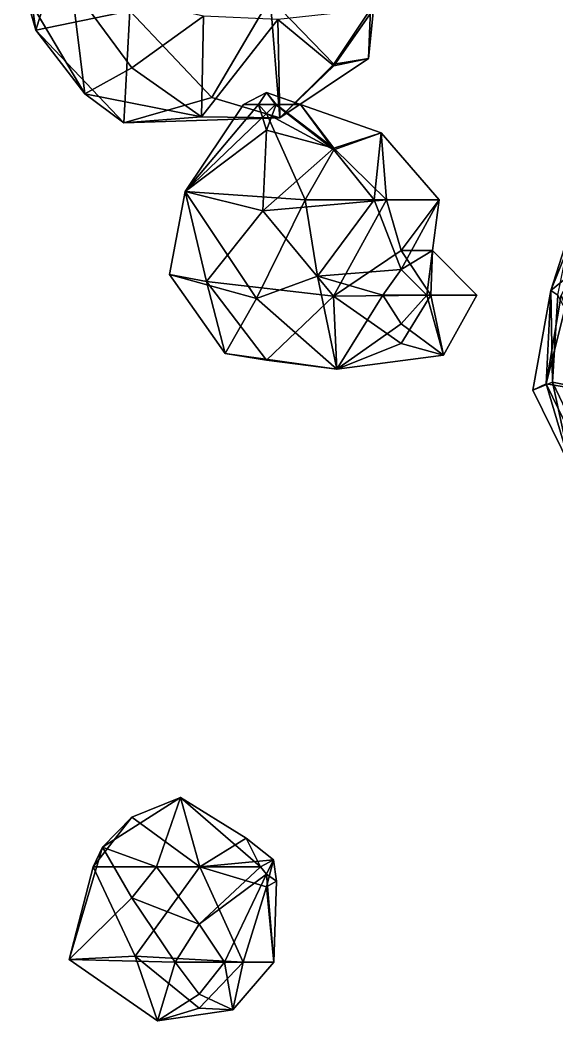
# Model space of a CAD drawing. Extents: x 290083 to 295691, y 4553739 to 4561622.
# Drawn here: x 293427.3 to 293527.8, y 4558111.9 to 4558299.1 of the extents above; entities that cross this region are included whole.
import ezdxf

# ---------------------------------------------------------------- set-up
doc = ezdxf.new("R2010")
doc.units = 0
doc.layers.add('Au_ppm_Pref_-_0_3', color=7, linetype='CONTINUOUS')

msp = doc.modelspace()

# ---------------------------------------------------------------- linework, layer by layer
at = {"layer": 'Au_ppm_Pref_-_0_3'}
for points in [[(293428.35, 4558304.05, 1871.59), (293427.32, 4558317.19, 1875.99), (293430.26, 4558297.21, 1878.08)], [(293427.32, 4558317.19, 1875.99), (293436.37, 4558316.82, 1881.7), (293430.26, 4558297.21, 1878.08)], [(293447.87, 4558300.78, 1882.23), (293430.26, 4558297.21, 1878.08), (293436.37, 4558316.82, 1881.7)], [(293436.93, 4558305.48, 1867.03), (293428.35, 4558304.05, 1871.59), (293439.43, 4558285.3, 1871.75)], [(293461.62, 4558299.8, 1867.01), (293436.93, 4558305.48, 1867.03), (293448.21, 4558290.14, 1867.23)], [(293436.93, 4558305.48, 1867.03), (293439.43, 4558285.3, 1871.75), (293448.21, 4558290.14, 1867.23)], [(293439.43, 4558285.3, 1871.75), (293428.35, 4558304.05, 1871.59), (293430.26, 4558297.21, 1878.08)], [(293474.1, 4558303.17, 1880.83), (293463.22, 4558284.63, 1881.18), (293447.87, 4558300.78, 1882.23)], [(293474.1, 4558303.17, 1880.83), (293475.9, 4558280.8, 1877.18), (293463.22, 4558284.63, 1881.18)], [(293474.1, 4558303.17, 1880.83), (293486.01, 4558290.83, 1880.25), (293475.9, 4558280.8, 1877.18)], [(293474.1, 4558303.17, 1880.83), (293492.87, 4558301.11, 1880.06), (293486.01, 4558290.83, 1880.25)], [(293493.44, 4558301.11, 1875.55), (293475.56, 4558299.21, 1870.42), (293486.01, 4558290.55, 1873.31)], [(293486.01, 4558290.55, 1873.31), (293492.52, 4558291.9, 1876.83), (293493.44, 4558301.11, 1875.55)], [(293492.52, 4558291.9, 1876.83), (293486.01, 4558290.83, 1880.25), (293492.87, 4558301.11, 1880.06)], [(293493.44, 4558301.11, 1875.55), (293492.52, 4558291.9, 1876.83), (293492.87, 4558301.11, 1880.06)], [(293447.87, 4558300.78, 1882.23), (293446.72, 4558279.88, 1877.53), (293430.26, 4558297.21, 1878.08)], [(293463.22, 4558284.63, 1881.18), (293446.72, 4558279.88, 1877.53), (293447.87, 4558300.78, 1882.23)], [(293461.62, 4558299.8, 1867.01), (293448.21, 4558290.14, 1867.23), (293461.3, 4558281.01, 1870.53)], [(293461.62, 4558299.8, 1867.01), (293461.3, 4558281.01, 1870.53), (293475.56, 4558299.21, 1870.42)], [(293461.3, 4558281.01, 1870.53), (293475.9, 4558280.8, 1877.18), (293475.56, 4558299.21, 1870.42)], [(293475.56, 4558299.21, 1870.42), (293475.9, 4558280.8, 1877.18), (293486.01, 4558290.55, 1873.31)], [(293439.43, 4558285.3, 1871.75), (293430.26, 4558297.21, 1878.08), (293446.72, 4558279.88, 1877.53)], [(293486.01, 4558290.55, 1873.31), (293475.9, 4558280.8, 1877.18), (293492.52, 4558291.9, 1876.83)], [(293492.52, 4558291.9, 1876.83), (293475.9, 4558280.8, 1877.18), (293486.01, 4558290.83, 1880.25)], [(293439.43, 4558285.3, 1871.75), (293461.3, 4558281.01, 1870.53), (293448.21, 4558290.14, 1867.23)], [(293446.72, 4558279.88, 1877.53), (293461.3, 4558281.01, 1870.53), (293439.43, 4558285.3, 1871.75)], [(293475.9, 4558280.8, 1877.18), (293446.72, 4558279.88, 1877.53), (293463.22, 4558284.63, 1881.18)], [(293469.14, 4558283.29, 1924.34), (293473.4, 4558285.54, 1924.29), (293471.94, 4558283.29, 1925.03)], [(293473.4, 4558285.54, 1924.29), (293469.14, 4558283.29, 1924.34), (293471.93, 4558283.29, 1923.64)], [(293473.4, 4558285.54, 1924.29), (293471.93, 4558283.29, 1923.64), (293475.11, 4558283.29, 1923.54)], [(293475.22, 4558283.29, 1925.19), (293471.94, 4558283.29, 1925.03), (293473.4, 4558285.54, 1924.29)], [(293473.4, 4558285.54, 1924.29), (293479.79, 4558283.29, 1924.34), (293475.22, 4558283.29, 1925.19)], [(293473.4, 4558285.54, 1924.29), (293475.11, 4558283.29, 1923.54), (293479.79, 4558283.29, 1924.34)], [(293469.14, 4558283.29, 1924.34), (293471.94, 4558283.29, 1925.03), (293458.23, 4558267.02, 1923.91)], [(293473.41, 4558278.47, 1925.95), (293458.23, 4558267.02, 1923.91), (293471.94, 4558283.29, 1925.03)], [(293471.93, 4558283.29, 1923.64), (293469.14, 4558283.29, 1924.34), (293458.23, 4558267.02, 1923.91)], [(293473.41, 4558281.59, 1923.77), (293471.93, 4558283.29, 1923.64), (293458.23, 4558267.02, 1923.91)], [(293475.11, 4558283.29, 1923.54), (293471.93, 4558283.29, 1923.64), (293473.41, 4558281.59, 1923.77)], [(293473.41, 4558278.47, 1925.95), (293471.94, 4558283.29, 1925.03), (293475.22, 4558283.29, 1925.19)], [(293486.01, 4558275.11, 1927.55), (293473.41, 4558278.47, 1925.95), (293475.22, 4558283.29, 1925.19)], [(293486.01, 4558274.79, 1921.24), (293475.11, 4558283.29, 1923.54), (293473.41, 4558281.59, 1923.77)], [(293486.01, 4558274.79, 1921.24), (293479.79, 4558283.29, 1924.34), (293475.11, 4558283.29, 1923.54)], [(293486.01, 4558275.11, 1927.55), (293475.22, 4558283.29, 1925.19), (293479.79, 4558283.29, 1924.34)], [(293486.01, 4558275.11, 1927.55), (293479.79, 4558283.29, 1924.34), (293494.88, 4558278.02, 1924.34)], [(293486.01, 4558274.79, 1921.24), (293494.88, 4558278.02, 1924.34), (293479.79, 4558283.29, 1924.34)], [(293461.3, 4558281.01, 1870.53), (293446.72, 4558279.88, 1877.53), (293475.9, 4558280.8, 1877.18)], [(293480.64, 4558265.47, 1921.81), (293473.41, 4558281.59, 1923.77), (293458.23, 4558267.02, 1923.91)], [(293486.01, 4558274.79, 1921.24), (293473.41, 4558281.59, 1923.77), (293480.64, 4558265.47, 1921.81)], [(293473.41, 4558278.47, 1925.95), (293472.75, 4558263.39, 1928.18), (293458.23, 4558267.02, 1923.91)], [(293486.01, 4558275.11, 1927.55), (293472.75, 4558263.39, 1928.18), (293473.41, 4558278.47, 1925.95)], [(293493.55, 4558265.47, 1920.79), (293494.88, 4558278.02, 1924.34), (293486.01, 4558274.79, 1921.24)], [(293494.88, 4558278.02, 1924.34), (293495.87, 4558265.47, 1928.99), (293486.01, 4558275.11, 1927.55)], [(293493.55, 4558265.47, 1920.79), (293505.72, 4558265.47, 1924.34), (293494.88, 4558278.02, 1924.34)], [(293505.72, 4558265.47, 1924.34), (293495.87, 4558265.47, 1928.99), (293494.88, 4558278.02, 1924.34)], [(293495.87, 4558265.47, 1928.99), (293472.75, 4558263.39, 1928.18), (293486.01, 4558275.11, 1927.55)], [(293493.55, 4558265.47, 1920.79), (293486.01, 4558274.79, 1921.24), (293480.64, 4558265.47, 1921.81)], [(293534.18, 4558267.19, 1912.49), (293531, 4558252.06, 1919.09), (293526.63, 4558248.49, 1912.64)], [(293530.75, 4558261.33, 1906.52), (293534.18, 4558267.19, 1912.49), (293526.63, 4558248.49, 1912.64)], [(293455.29, 4558251.48, 1924.34), (293471.54, 4558247.03, 1921.88), (293458.23, 4558267.02, 1923.91)], [(293455.29, 4558251.48, 1924.34), (293458.23, 4558267.02, 1923.91), (293462.18, 4558250.16, 1928.8)], [(293480.64, 4558265.47, 1921.81), (293458.23, 4558267.02, 1923.91), (293471.54, 4558247.03, 1921.88)], [(293472.75, 4558263.39, 1928.18), (293462.18, 4558250.16, 1928.8), (293458.23, 4558267.02, 1923.91)], [(293482.99, 4558251.17, 1921), (293480.64, 4558265.47, 1921.81), (293471.54, 4558247.03, 1921.88)], [(293472.75, 4558263.39, 1928.18), (293495.87, 4558265.47, 1928.99), (293485.95, 4558247.45, 1930.57)], [(293493.55, 4558265.47, 1920.79), (293480.64, 4558265.47, 1921.81), (293482.99, 4558251.17, 1921)], [(293498.61, 4558252.41, 1922.76), (293493.55, 4558265.47, 1920.79), (293482.99, 4558251.17, 1921)], [(293498.61, 4558255.99, 1927.12), (293485.95, 4558247.45, 1930.57), (293495.87, 4558265.47, 1928.99)], [(293498.61, 4558252.41, 1922.76), (293505.72, 4558265.47, 1924.34), (293493.55, 4558265.47, 1920.79)], [(293498.61, 4558255.99, 1927.12), (293495.87, 4558265.47, 1928.99), (293505.72, 4558265.47, 1924.34)], [(293498.61, 4558252.41, 1922.76), (293504.5, 4558255.98, 1924.34), (293505.72, 4558265.47, 1924.34)], [(293498.61, 4558255.99, 1927.12), (293505.72, 4558265.47, 1924.34), (293504.5, 4558255.98, 1924.34)], [(293472.75, 4558263.39, 1928.18), (293485.95, 4558247.45, 1930.57), (293462.18, 4558250.16, 1928.8)], [(293526.63, 4558248.49, 1912.64), (293527.9, 4558247.66, 1905.12), (293530.75, 4558261.33, 1906.52)], [(293498.61, 4558255.99, 1927.12), (293504.15, 4558247.66, 1926.95), (293485.95, 4558247.45, 1930.57)], [(293504.5, 4558255.98, 1924.34), (293504.15, 4558247.66, 1926.95), (293498.61, 4558255.99, 1927.12)], [(293498.61, 4558252.41, 1922.76), (293503.45, 4558247.66, 1922.06), (293504.5, 4558255.98, 1924.34)], [(293512.76, 4558247.66, 1924.34), (293504.5, 4558255.98, 1924.34), (293503.45, 4558247.66, 1922.06)], [(293504.5, 4558255.98, 1924.34), (293512.76, 4558247.66, 1924.34), (293504.15, 4558247.66, 1926.95)], [(293498.61, 4558252.41, 1922.76), (293482.99, 4558251.17, 1921), (293495.18, 4558247.66, 1922.72)], [(293498.61, 4558252.41, 1922.76), (293495.18, 4558247.66, 1922.72), (293503.45, 4558247.66, 1922.06)], [(293465.67, 4558236.71, 1924.34), (293455.29, 4558251.48, 1924.34), (293462.18, 4558250.16, 1928.8)], [(293455.29, 4558251.48, 1924.34), (293465.67, 4558236.71, 1924.34), (293471.54, 4558247.03, 1921.88)], [(293486.59, 4558233.79, 1925.01), (293482.99, 4558251.17, 1921), (293471.54, 4558247.03, 1921.88)], [(293486.59, 4558233.79, 1925.01), (293495.18, 4558247.66, 1922.72), (293482.99, 4558251.17, 1921)], [(293531, 4558252.06, 1919.09), (293528.57, 4558247.66, 1922.1), (293525.74, 4558231.04, 1918.2)], [(293531, 4558252.06, 1919.09), (293525.74, 4558231.04, 1918.2), (293526.63, 4558248.49, 1912.64)], [(293462.18, 4558250.16, 1928.8), (293485.95, 4558247.45, 1930.57), (293473.41, 4558235.51, 1928.39)], [(293465.67, 4558236.71, 1924.34), (293462.18, 4558250.16, 1928.8), (293473.41, 4558235.51, 1928.39)], [(293525.74, 4558231.04, 1918.2), (293523.25, 4558229.84, 1912.46), (293526.63, 4558248.49, 1912.64)], [(293526.63, 4558248.49, 1912.64), (293523.25, 4558229.84, 1912.46), (293526.91, 4558231.37, 1907.05)], [(293526.63, 4558248.49, 1912.64), (293526.91, 4558231.37, 1907.05), (293527.9, 4558247.66, 1905.12)], [(293486.59, 4558233.79, 1925.01), (293471.54, 4558247.03, 1921.88), (293465.67, 4558236.71, 1924.34)], [(293486.59, 4558233.79, 1925.01), (293473.41, 4558235.51, 1928.39), (293485.95, 4558247.45, 1930.57)], [(293504.15, 4558247.66, 1926.95), (293498.61, 4558238.57, 1927.37), (293485.95, 4558247.45, 1930.57)], [(293485.95, 4558247.45, 1930.57), (293498.61, 4558238.57, 1927.37), (293486.59, 4558233.79, 1925.01)], [(293486.59, 4558233.79, 1925.01), (293498.61, 4558242.28, 1922.55), (293495.18, 4558247.66, 1922.72)], [(293503.45, 4558247.66, 1922.06), (293495.18, 4558247.66, 1922.72), (293498.61, 4558242.28, 1922.55)], [(293506.55, 4558236.42, 1924.34), (293498.61, 4558238.57, 1927.37), (293504.15, 4558247.66, 1926.95)], [(293506.55, 4558236.42, 1924.34), (293503.45, 4558247.66, 1922.06), (293498.61, 4558242.28, 1922.55)], [(293506.55, 4558236.42, 1924.34), (293512.76, 4558247.66, 1924.34), (293503.45, 4558247.66, 1922.06)], [(293512.76, 4558247.66, 1924.34), (293506.55, 4558236.42, 1924.34), (293504.15, 4558247.66, 1926.95)], [(293528.57, 4558247.66, 1922.1), (293535.04, 4558229.52, 1924.47), (293525.74, 4558231.04, 1918.2)], [(293526.91, 4558231.37, 1907.05), (293537.78, 4558229.17, 1900.73), (293527.9, 4558247.66, 1905.12)], [(293486.59, 4558233.79, 1925.01), (293506.55, 4558236.42, 1924.34), (293498.61, 4558242.28, 1922.55)], [(293506.55, 4558236.42, 1924.34), (293486.59, 4558233.79, 1925.01), (293498.61, 4558238.57, 1927.37)], [(293486.59, 4558233.79, 1925.01), (293465.67, 4558236.71, 1924.34), (293473.41, 4558235.51, 1928.39)], [(293523.25, 4558229.84, 1912.46), (293530.39, 4558215.29, 1912.46), (293526.91, 4558231.37, 1907.05)], [(293525.74, 4558231.04, 1918.2), (293530.39, 4558215.29, 1912.46), (293523.25, 4558229.84, 1912.46)], [(293535.04, 4558229.52, 1924.47), (293535.07, 4558211.83, 1918.64), (293525.74, 4558231.04, 1918.2)], [(293525.74, 4558231.04, 1918.2), (293535.07, 4558211.83, 1918.64), (293530.39, 4558215.29, 1912.46)], [(293526.91, 4558231.37, 1907.05), (293530.39, 4558215.29, 1912.46), (293535.92, 4558212.55, 1906.29)], [(293526.91, 4558231.37, 1907.05), (293535.92, 4558212.55, 1906.29), (293537.78, 4558229.17, 1900.73)], [(293457.36, 4558153.69, 1936.22), (293452.84, 4558140.75, 1938.4), (293442.74, 4558144.41, 1937.22)], [(293457.36, 4558153.69, 1936.22), (293442.74, 4558144.41, 1937.22), (293448.21, 4558150.01, 1933.13)], [(293457.36, 4558153.69, 1936.22), (293448.21, 4558150.01, 1933.13), (293460.98, 4558140.7, 1930.41)], [(293472.33, 4558140.75, 1936.73), (293452.84, 4558140.75, 1938.4), (293457.36, 4558153.69, 1936.22)], [(293472.33, 4558140.75, 1936.73), (293457.36, 4558153.69, 1936.22), (293469.63, 4558146.09, 1936.22)], [(293460.98, 4558140.7, 1930.41), (293469.63, 4558146.09, 1936.22), (293457.36, 4558153.69, 1936.22)], [(293442.74, 4558144.41, 1937.22), (293441.01, 4558140.75, 1932.83), (293448.21, 4558150.01, 1933.13)], [(293448.21, 4558150.01, 1933.13), (293441.01, 4558140.75, 1932.83), (293460.98, 4558140.7, 1930.41)], [(293469.63, 4558146.09, 1936.22), (293460.98, 4558140.7, 1930.41), (293474.76, 4558142.01, 1936.04)], [(293469.63, 4558146.09, 1936.22), (293474.76, 4558142.01, 1936.04), (293472.33, 4558140.75, 1936.73)], [(293448.21, 4558134.95, 1938.15), (293436.52, 4558123.39, 1936.22), (293442.74, 4558144.41, 1937.22)], [(293442.74, 4558144.41, 1937.22), (293436.52, 4558123.39, 1936.22), (293441.01, 4558140.75, 1932.83)], [(293448.21, 4558134.95, 1938.15), (293442.74, 4558144.41, 1937.22), (293452.84, 4558140.75, 1938.4)], [(293473.41, 4558136.96, 1934.96), (293474.76, 4558142.01, 1936.04), (293460.98, 4558140.7, 1930.41)], [(293473.41, 4558139.33, 1936.69), (293472.33, 4558140.75, 1936.73), (293474.76, 4558142.01, 1936.04)], [(293473.41, 4558136.96, 1934.96), (293475.31, 4558138.06, 1936.22), (293474.76, 4558142.01, 1936.04)], [(293475.31, 4558138.06, 1936.22), (293473.41, 4558139.33, 1936.69), (293474.76, 4558142.01, 1936.04)], [(293436.52, 4558123.39, 1936.22), (293448.89, 4558124, 1930.95), (293441.01, 4558140.75, 1932.83)], [(293460.98, 4558140.7, 1930.41), (293441.01, 4558140.75, 1932.83), (293448.89, 4558124, 1930.95)], [(293448.21, 4558134.95, 1938.15), (293452.84, 4558140.75, 1938.4), (293460.81, 4558130.01, 1938.58)], [(293469.07, 4558122.93, 1932.33), (293460.98, 4558140.7, 1930.41), (293448.89, 4558124, 1930.95)], [(293472.33, 4558140.75, 1936.73), (293460.81, 4558130.01, 1938.58), (293452.84, 4558140.75, 1938.4)], [(293473.41, 4558139.33, 1936.69), (293460.81, 4558130.01, 1938.58), (293472.33, 4558140.75, 1936.73)], [(293469.07, 4558122.93, 1932.33), (293473.41, 4558136.96, 1934.96), (293460.98, 4558140.7, 1930.41)], [(293473.41, 4558139.33, 1936.69), (293465.58, 4558122.93, 1938.47), (293460.81, 4558130.01, 1938.58)], [(293473.41, 4558139.33, 1936.69), (293474.81, 4558122.93, 1936.22), (293465.58, 4558122.93, 1938.47)], [(293473.41, 4558139.33, 1936.69), (293475.31, 4558138.06, 1936.22), (293474.81, 4558122.93, 1936.22)], [(293473.41, 4558136.96, 1934.96), (293474.81, 4558122.93, 1936.22), (293475.31, 4558138.06, 1936.22)], [(293473.41, 4558136.96, 1934.96), (293469.07, 4558122.93, 1932.33), (293474.81, 4558122.93, 1936.22)], [(293448.21, 4558134.95, 1938.15), (293456.36, 4558122.93, 1938.32), (293436.52, 4558123.39, 1936.22)], [(293448.21, 4558134.95, 1938.15), (293460.81, 4558130.01, 1938.58), (293456.36, 4558122.93, 1938.32)], [(293456.36, 4558122.93, 1938.32), (293460.81, 4558130.01, 1938.58), (293465.58, 4558122.93, 1938.47)], [(293436.52, 4558123.39, 1936.22), (293453.01, 4558111.9, 1936.22), (293448.89, 4558124, 1930.95)], [(293456.36, 4558122.93, 1938.32), (293453.01, 4558111.9, 1936.22), (293436.52, 4558123.39, 1936.22)], [(293469.07, 4558122.93, 1932.33), (293448.89, 4558124, 1930.95), (293460.81, 4558114.29, 1933.34)], [(293453.01, 4558111.9, 1936.22), (293460.81, 4558114.29, 1933.34), (293448.89, 4558124, 1930.95)], [(293456.36, 4558122.93, 1938.32), (293460.81, 4558116.9, 1938.23), (293453.01, 4558111.9, 1936.22)], [(293456.36, 4558122.93, 1938.32), (293465.58, 4558122.93, 1938.47), (293460.81, 4558116.9, 1938.23)], [(293469.07, 4558122.93, 1932.33), (293460.81, 4558114.29, 1933.34), (293467.13, 4558113.99, 1936.22)], [(293467.13, 4558113.99, 1936.22), (293460.81, 4558116.9, 1938.23), (293465.58, 4558122.93, 1938.47)], [(293474.81, 4558122.93, 1936.22), (293467.13, 4558113.99, 1936.22), (293465.58, 4558122.93, 1938.47)], [(293469.07, 4558122.93, 1932.33), (293467.13, 4558113.99, 1936.22), (293474.81, 4558122.93, 1936.22)], [(293467.13, 4558113.99, 1936.22), (293453.01, 4558111.9, 1936.22), (293460.81, 4558116.9, 1938.23)], [(293453.01, 4558111.9, 1936.22), (293467.13, 4558113.99, 1936.22), (293460.81, 4558114.29, 1933.34)]]:
    msp.add_3dface(points, dxfattribs=at)

doc.saveas('drawing.dxf')
